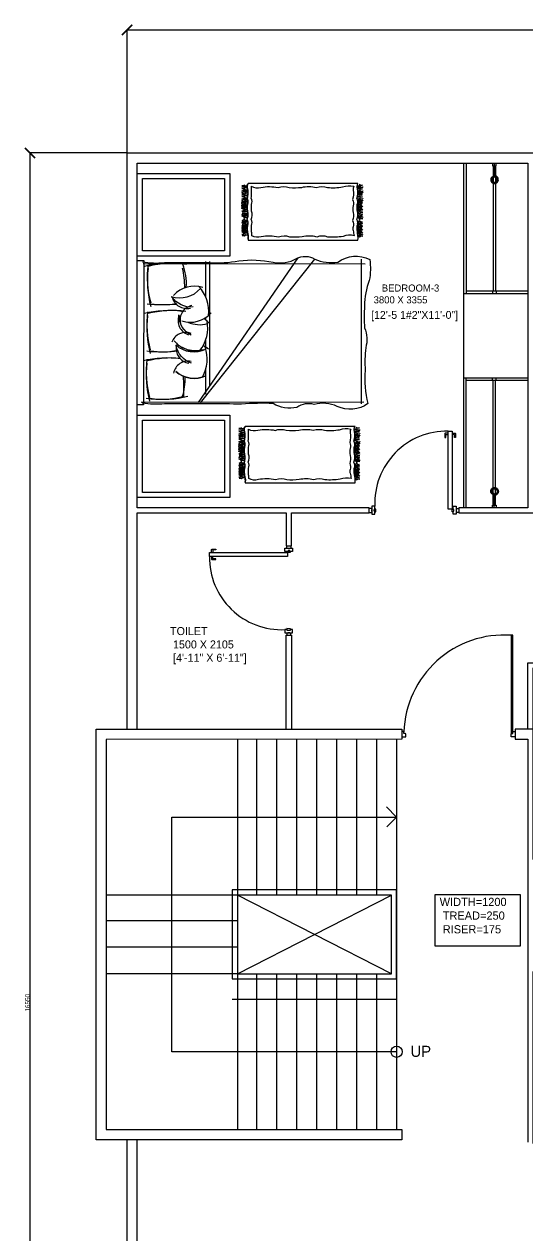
# Model space of a CAD drawing. Header units: millimetres. Extents: x -66 to 30104, y 35 to 18201.
# Drawn here: x -66 to 4835, y 6403 to 18201 of the extents above; entities that cross this region are included whole.
import ezdxf

# ---------------------------------------------------------------- set-up
doc = ezdxf.new("R2010")
doc.units = ezdxf.units.MM
doc.linetypes.add('DASHEDX2', pattern=[38.1, 25.4, -12.7])
doc.layers.get('0').update_dxf_attribs({"linetype": 'CONTINUOUS'})
doc.layers.get('Defpoints').update_dxf_attribs({"linetype": 'CONTINUOUS'})
for name, color, linetype in [('dote', 7, 'DASHEDX2'), ('mid', 250, 'CONTINUOUS'), ('room', 1, 'CONTINUOUS'), ('Thick', 150, 'CONTINUOUS'), ('Thin', 130, 'CONTINUOUS')]:
    doc.layers.add(name, color=color, linetype=linetype)
doc.dimstyles.new('myown', dxfattribs={"dimtxt": 45, "dimasz": 100, "dimexe": 1.25, "dimexo": 0.625, "dimtad": 1, "dimdec": 0, "dimdsep": 46, "dimtxsty": 'Standard', "dimblk": 'ARCHTICK', "dimcen": 2.5, "dimadec": 0, "dimazin": 0, "dimtfac": 1, "dimtdec": 0, "dimtmove": 0, "dimatfit": 3, "dimldrblk": 'ARCHTICK', "dimfxl": 1, "dimarcsym": 0})

# ---------------------------------------------------------------- blocks, each defined once
blk = doc.blocks.new('_ArchTick')
at = {"color": 0, "linetype": 'ByBlock', "const_width": 0.15}
blk.add_lwpolyline([(-0.5, -0.5), (0.5, 0.5)], dxfattribs=at)
blk = doc.blocks.new('*D1')
at = {"color": 0, "lineweight": -2, "transparency": 16777216}
for p, q in [((935, 16948), (935, 18147)), ((935, 18145), (12200, 18145)), ((12200, 16948), (12200, 18147))]:
    blk.add_line(p, q, dxfattribs=at)
at = {"layer": 'Defpoints', "color": 0, "transparency": 16777216}
for p in [(12200, 18145), (935, 16947), (12200, 16947)]:
    blk.add_point(p, dxfattribs=at)
at = {"color": 0, "lineweight": -2, "transparency": 16777216, "xscale": 100, "yscale": 100, "zscale": 100, "rotation": 180}
blk.add_blockref('_ArchTick', (935, 18145), dxfattribs=at)
at = {"color": 0, "lineweight": -2, "transparency": 16777216, "xscale": 100, "yscale": 100, "zscale": 100}
blk.add_blockref('_ArchTick', (12200, 18145), dxfattribs=at)
at = {"color": 0, "transparency": 16777216, "insert": (6567, 18169), "char_height": 45, "attachment_point": 5}
blk.add_mtext('11265', dxfattribs=at)
blk = doc.blocks.new('*D3')
at = {"color": 0, "lineweight": -2, "transparency": 16777216}
for p, q in [((934, 16947), (-12, 16947)), ((-10, 16947), (-10, 397)), ((934, 397), (-12, 397))]:
    blk.add_line(p, q, dxfattribs=at)
at = {"layer": 'Defpoints', "color": 0, "transparency": 16777216}
for p in [(935, 16947), (-10, 397), (935, 397)]:
    blk.add_point(p, dxfattribs=at)
at = {"color": 0, "lineweight": -2, "transparency": 16777216, "xscale": 100, "yscale": 100, "zscale": 100}
for p, rotation in [((-10, 16947), 90), ((-10, 397), 270)]:
    blk.add_blockref('_ArchTick', p, dxfattribs=dict(at, rotation=rotation))
at = {"color": 0, "transparency": 16777216, "insert": (-34, 8672), "char_height": 45, "attachment_point": 5, "rotation": 90}
blk.add_mtext('16550', dxfattribs=at)

msp = doc.modelspace()

# ---------------------------------------------------------------- linework, layer by layer
at = {"color": 0}
for p, q in [((2073.2, 16263.4), (2090.3, 16275.9)), ((2073.2, 16263.4), (2090.3, 16275.9)), ((2090.3, 16275.9), (2096.6, 16272.8)), ((2090.3, 16275.9), (2096.6, 16272.8)), ((3197.7, 16251), (3214.9, 16263.4)), ((3197.7, 16251), (3214.9, 16263.4)), ((3214.9, 16263.4), (3221.1, 16260.3)), ((3214.9, 16263.4), (3221.1, 16260.3)), ((2044.3, 13899.3), (2061.5, 13911.8)), ((2044.3, 13899.3), (2061.5, 13911.8)), ((2061.5, 13911.8), (2067.7, 13908.6)), ((2061.5, 13911.8), (2067.7, 13908.6)), ((3168.9, 13886.8), (3186.1, 13899.3)), ((3168.9, 13886.8), (3186.1, 13899.3)), ((3186.1, 13899.3), (3192.3, 13896.1)), ((3186.1, 13899.3), (3192.3, 13896.1))]:
    msp.add_line(p, q, dxfattribs=at)
at = {"linetype": 'ByBlock'}
msp.add_lwpolyline([(934.7, 11337), (934.7, 16946.9), (13264.7, 16946.9), (13264.7, 396.9), (934.7, 396.9), (934.7, 7336.9)], dxfattribs=at)
at = {"color": 0}
for points in [[(2070.1, 16634.8), (2087.2, 16622.3), (2104.4, 16625.4), (2104.4, 16628.5), (2104.4, 16625.4), (2087.2, 16622.3)], [(3193, 16639.4), (3210.2, 16630.1), (3227.4, 16633.2), (3210.2, 16630.1)], [(2051.3, 16627), (2070.1, 16630.1), (2087.2, 16623.9), (2098.1, 16627), (2087.2, 16623.9), (2070.1, 16630.1)], [(2051.3, 16612.9), (2068.5, 16616.1), (2085.7, 16606.7), (2102.8, 16609.8), (2085.7, 16606.7), (2068.5, 16616.1)], [(2051.3, 16550.5), (2070.1, 16553.6), (2087.2, 16547.4), (2098.1, 16550.5), (2087.2, 16547.4), (2070.1, 16553.6)], [(2051.3, 16536.5), (2068.5, 16538.1), (2085.7, 16530.2), (2102.8, 16533.4), (2085.7, 16530.2), (2068.5, 16538.1)], [(2052.9, 16600.4), (2070.1, 16597.4), (2087.2, 16584.9), (2104.4, 16588), (2104.4, 16591.1), (2104.4, 16588), (2087.2, 16584.9), (2070.1, 16597.4)], [(2052.9, 16574), (2070.1, 16583.3), (2087.2, 16570.8), (2104.4, 16574), (2107.5, 16570.8), (2104.4, 16574), (2087.2, 16570.8), (2070.1, 16583.3)], [(2052.9, 16558.3), (2073.2, 16570.8), (2090.3, 16558.3), (2098.1, 16561.5), (2090.3, 16558.3), (2073.2, 16570.8)], [(2052.9, 16524), (2070.1, 16520.9), (2087.2, 16508.4), (2104.4, 16511.5), (2104.4, 16514.7), (2104.4, 16511.5), (2087.2, 16508.4), (2070.1, 16520.9)], [(3175.9, 16614.5), (3194.6, 16617.6), (3211.8, 16611.4), (3222.7, 16614.5), (3211.8, 16611.4), (3194.6, 16617.6)], [(3175.9, 16600.4), (3193, 16603.6), (3210.2, 16594.2), (3227.4, 16597.3), (3210.2, 16594.2), (3193, 16603.6)], [(3175.9, 16538.1), (3194.6, 16541.1), (3211.8, 16534.9), (3222.7, 16538.1), (3211.8, 16534.9), (3194.6, 16541.1)], [(3175.9, 16524), (3193, 16525.6), (3210.2, 16517.7), (3227.4, 16520.9), (3210.2, 16517.7), (3193, 16525.6)], [(3177.5, 16623.9), (3194.6, 16622.3), (3211.8, 16609.8), (3228.9, 16612.9), (3228.9, 16616), (3228.9, 16612.9), (3211.8, 16609.8), (3194.6, 16622.3)], [(3177.5, 16588), (3194.6, 16584.9), (3211.8, 16572.4), (3228.9, 16575.5), (3228.9, 16578.6), (3228.9, 16575.5), (3211.8, 16572.4), (3194.6, 16584.9)], [(3177.5, 16561.5), (3194.6, 16570.8), (3211.8, 16558.3), (3228.9, 16561.5), (3232.1, 16558.3), (3228.9, 16561.5), (3211.8, 16558.3), (3194.6, 16570.8)], [(3177.5, 16545.8), (3197.7, 16558.3), (3214.9, 16545.8), (3222.7, 16549), (3214.9, 16545.8), (3197.7, 16558.3)], [(2049.8, 16467.8), (2073.2, 16458.5), (2090.3, 16471), (2096.6, 16467.8), (2090.3, 16471), (2073.2, 16458.5)], [(2049.8, 16455.4), (2070.1, 16442.9), (2087.2, 16455.4), (2095.1, 16452.3), (2087.2, 16455.4), (2070.1, 16442.9)], [(2049.8, 16439.8), (2067, 16431.9), (2084.1, 16442.9), (2101.2, 16439.8), (2104.4, 16442.9), (2101.2, 16439.8), (2084.1, 16442.9), (2067, 16431.9)], [(2049.8, 16435.1), (2073.2, 16427.3), (2090.3, 16438.2), (2096.6, 16435.1), (2090.3, 16438.2), (2073.2, 16427.3)], [(2049.8, 16424.2), (2070.1, 16411.7), (2087.2, 16424.2), (2095.1, 16421), (2087.2, 16424.2), (2070.1, 16411.7)], [(2049.8, 16408.5), (2067, 16399.2), (2084.1, 16411.7), (2101.2, 16408.5), (2104.4, 16411.7), (2101.2, 16408.5), (2084.1, 16411.7), (2067, 16399.2)], [(2052.9, 16497.5), (2070.1, 16505.3), (2087.2, 16494.4), (2104.4, 16497.5), (2107.5, 16494.4), (2104.4, 16497.5), (2087.2, 16494.4), (2070.1, 16505.3)], [(2052.9, 16481.9), (2073.2, 16494.4), (2090.3, 16481.9), (2098.1, 16485), (2090.3, 16481.9), (2073.2, 16494.4)], [(2054.5, 16472.5), (2074.7, 16475.7), (2091.9, 16469.4), (2101.2, 16472.5), (2091.9, 16469.4), (2074.7, 16475.7)], [(3174.4, 16455.4), (3197.7, 16446), (3214.9, 16458.5), (3221.1, 16455.4), (3214.9, 16458.5), (3197.7, 16446)], [(3174.4, 16442.9), (3194.6, 16430.4), (3211.8, 16442.9), (3219.6, 16439.8), (3211.8, 16442.9), (3194.6, 16430.4)], [(3174.4, 16427.3), (3191.5, 16419.5), (3208.7, 16430.4), (3225.8, 16427.3), (3228.9, 16430.4), (3225.8, 16427.3), (3208.7, 16430.4), (3191.5, 16419.5)], [(3174.4, 16422.6), (3197.7, 16414.8), (3214.9, 16425.7), (3221.1, 16422.6), (3214.9, 16425.7), (3197.7, 16414.8)], [(3174.4, 16411.7), (3194.6, 16399.2), (3211.8, 16411.7), (3219.6, 16408.5), (3211.8, 16411.7), (3194.6, 16399.2)], [(3174.4, 16396.1), (3191.5, 16386.7), (3208.7, 16399.2), (3225.8, 16396.1), (3228.9, 16399.2), (3225.8, 16396.1), (3208.7, 16399.2), (3191.5, 16386.7)], [(3177.5, 16511.5), (3194.6, 16508.4), (3211.8, 16495.9), (3228.9, 16499), (3228.9, 16502.2), (3228.9, 16499), (3211.8, 16495.9), (3194.6, 16508.4)], [(3177.5, 16485), (3194.6, 16492.8), (3211.8, 16481.9), (3228.9, 16485), (3232.1, 16481.9), (3228.9, 16485), (3211.8, 16481.9), (3194.6, 16492.8)], [(3177.5, 16469.4), (3197.7, 16481.9), (3214.9, 16469.4), (3222.7, 16472.5), (3214.9, 16469.4), (3197.7, 16481.9)], [(3179, 16460), (3199.3, 16463.2), (3216.5, 16456.9), (3225.8, 16460), (3216.5, 16456.9), (3199.3, 16463.2)], [(2051.3, 16382), (2067, 16385.1), (2084.1, 16396.1), (2101.2, 16394.5), (2101.2, 16391.4), (2101.2, 16394.5), (2084.1, 16396.1), (2067, 16385.1)], [(2052.9, 16347.7), (2073.2, 16336.8), (2090.3, 16347.7), (2098.1, 16346.2), (2090.3, 16347.7), (2073.2, 16336.8)], [(2052.9, 16333.7), (2070.1, 16324.3), (2087.2, 16336.8), (2104.4, 16333.7), (2107.5, 16336.8), (2104.4, 16333.7), (2087.2, 16336.8), (2070.1, 16324.3)], [(2054.5, 16372.7), (2071.6, 16369.6), (2088.8, 16378.9), (2106, 16375.8), (2088.8, 16378.9), (2071.6, 16369.6)], [(2054.5, 16358.6), (2074.7, 16355.5), (2091.9, 16361.7), (2101.2, 16358.6), (2091.9, 16361.7), (2074.7, 16355.5)], [(2054.5, 16286.9), (2073.2, 16299.3), (2090.3, 16286.9), (2098.1, 16290), (2090.3, 16286.9), (2073.2, 16299.3)], [(2054.5, 16277.5), (2074.7, 16280.6), (2091.9, 16274.4), (2101.2, 16277.5), (2091.9, 16274.4), (2074.7, 16280.6)], [(2070.1, 16310.3), (2087.2, 16321.2), (2104.4, 16318.1), (2087.2, 16321.2)], [(3175.9, 16369.6), (3191.5, 16372.6), (3208.7, 16383.6), (3225.8, 16382), (3225.8, 16378.9), (3225.8, 16382), (3208.7, 16383.6), (3191.5, 16372.6)], [(3177.5, 16335.2), (3197.7, 16324.3), (3214.9, 16335.2), (3222.7, 16333.7), (3214.9, 16335.2), (3197.7, 16324.3)], [(3177.5, 16321.2), (3194.6, 16311.8), (3211.8, 16324.3), (3228.9, 16321.2), (3232.1, 16324.3), (3228.9, 16321.2), (3211.8, 16324.3), (3194.6, 16311.8)], [(3179, 16360.2), (3196.2, 16357.1), (3213.4, 16366.4), (3230.5, 16363.3), (3213.4, 16366.4), (3196.2, 16357.1)], [(3179, 16346.2), (3199.3, 16343), (3216.5, 16349.2), (3225.8, 16346.2), (3216.5, 16349.2), (3199.3, 16343)], [(3179, 16274.4), (3197.7, 16286.9), (3214.9, 16274.4), (3222.7, 16277.5), (3214.9, 16274.4), (3197.7, 16286.9)], [(3194.6, 16297.8), (3211.8, 16308.7), (3228.9, 16305.6), (3211.8, 16308.7)], [(2051.3, 16272.8), (2073.2, 16263.4)], [(2051.3, 16238.5), (2073.2, 16230.7), (2090.3, 16241.6), (2096.6, 16238.5), (2090.3, 16241.6), (2073.2, 16230.7)], [(2051.3, 16227.6), (2070.1, 16215.1), (2087.2, 16227.6), (2095.1, 16224.5), (2087.2, 16227.6), (2070.1, 16215.1)], [(2051.3, 16212), (2068.5, 16204.2), (2085.7, 16215.1), (2102.8, 16212), (2104.4, 16215.1), (2102.8, 16212), (2085.7, 16215.1), (2068.5, 16204.2)], [(2051.3, 16207.3), (2073.2, 16199.5), (2090.3, 16210.4), (2096.6, 16207.3), (2090.3, 16210.4), (2073.2, 16199.5)], [(2051.3, 16196.4), (2070.1, 16183.9), (2087.2, 16196.4), (2095.1, 16193.2), (2087.2, 16196.4), (2070.1, 16183.9)], [(2051.3, 16180.8), (2068.5, 16171.4), (2085.7, 16183.9), (2102.8, 16180.8), (2104.4, 16183.9), (2102.8, 16180.8), (2085.7, 16183.9), (2068.5, 16171.4)], [(2051.3, 16154.2), (2068.5, 16157.4), (2085.7, 16168.3), (2102.8, 16165.2), (2102.8, 16163.6), (2102.8, 16165.2), (2085.7, 16168.3), (2068.5, 16157.4)], [(2054.5, 16254.1), (2073.2, 16266.6), (2090.3, 16254.1), (2098.1, 16257.2), (2090.3, 16254.1), (2073.2, 16266.6)], [(2056.1, 16244.7), (2074.7, 16247.9), (2091.9, 16241.6), (2101.2, 16244.7), (2091.9, 16241.6), (2074.7, 16247.9)], [(3175.9, 16260.3), (3197.7, 16251)], [(3175.9, 16226), (3197.7, 16218.2), (3214.9, 16229.1), (3221.1, 16226), (3214.9, 16229.1), (3197.7, 16218.2)], [(3175.9, 16215.1), (3194.6, 16202.6), (3211.8, 16215.1), (3219.6, 16212), (3211.8, 16215.1), (3194.6, 16202.6)], [(3175.9, 16199.5), (3193, 16191.7), (3210.2, 16202.6), (3227.4, 16199.5), (3228.9, 16202.6), (3227.4, 16199.5), (3210.2, 16202.6), (3193, 16191.7)], [(3175.9, 16194.8), (3197.7, 16187), (3214.9, 16197.9), (3221.1, 16194.8), (3214.9, 16197.9), (3197.7, 16187)], [(3175.9, 16183.9), (3194.6, 16171.4), (3211.8, 16183.9), (3219.6, 16180.7), (3211.8, 16183.9), (3194.6, 16171.4)], [(3175.9, 16168.3), (3193, 16158.9), (3210.2, 16171.4), (3227.4, 16168.3), (3228.9, 16171.4), (3227.4, 16168.3), (3210.2, 16171.4), (3193, 16158.9)], [(3179, 16265), (3199.3, 16268.1), (3216.5, 16261.9), (3225.8, 16265), (3216.5, 16261.9), (3199.3, 16268.1)], [(3179, 16241.6), (3197.7, 16254.1), (3214.9, 16241.6), (3222.7, 16244.7), (3214.9, 16241.6), (3197.7, 16254.1)], [(3180.6, 16232.2), (3199.3, 16235.4), (3216.5, 16229.1), (3225.8, 16232.2), (3216.5, 16229.1), (3199.3, 16235.4)], [(2056.1, 16144.9), (2073.2, 16141.8), (2090.3, 16151.1), (2106, 16148), (2090.3, 16151.1), (2073.2, 16141.8)], [(3175.9, 16141.8), (3193, 16144.9), (3210.2, 16155.8), (3227.4, 16152.7), (3227.4, 16151.1), (3227.4, 16152.7), (3210.2, 16155.8), (3193, 16144.9)], [(3180.6, 16132.4), (3197.7, 16129.3), (3214.9, 16138.6), (3230.5, 16135.5), (3214.9, 16138.6), (3197.7, 16129.3)], [(3164.2, 14275.3), (3181.4, 14265.9), (3198.6, 14269), (3181.4, 14265.9)], [(2022.5, 14262.8), (2041.2, 14266), (2058.4, 14259.7), (2069.3, 14262.8), (2058.4, 14259.7), (2041.2, 14266)], [(2022.5, 14248.8), (2039.7, 14251.9), (2056.8, 14242.5), (2074, 14245.6), (2056.8, 14242.5), (2039.7, 14251.9)], [(2022.5, 14186.4), (2041.2, 14189.5), (2058.4, 14183.2), (2069.3, 14186.4), (2058.4, 14183.2), (2041.2, 14189.5)], [(2022.5, 14172.3), (2039.7, 14173.9), (2056.8, 14166.1), (2074, 14169.2), (2056.8, 14166.1), (2039.7, 14173.9)], [(2024.1, 14236.3), (2041.2, 14233.2), (2058.4, 14220.7), (2075.5, 14223.8), (2075.5, 14226.9), (2075.5, 14223.8), (2058.4, 14220.7), (2041.2, 14233.2)], [(2024.1, 14209.8), (2041.2, 14219.1), (2058.4, 14206.7), (2075.5, 14209.8), (2078.7, 14206.7), (2075.5, 14209.8), (2058.4, 14206.7), (2041.2, 14219.1)], [(2024.1, 14194.2), (2044.3, 14206.7), (2061.5, 14194.2), (2069.3, 14197.3), (2061.5, 14194.2), (2044.3, 14206.7)], [(2024.1, 14159.8), (2041.2, 14156.7), (2058.4, 14144.3), (2075.5, 14147.4), (2075.5, 14150.5), (2075.5, 14147.4), (2058.4, 14144.3), (2041.2, 14156.7)], [(2041.2, 14270.6), (2058.4, 14258.1), (2075.5, 14261.3), (2075.5, 14264.4), (2075.5, 14261.3), (2058.4, 14258.1)], [(3147, 14250.3), (3165.8, 14253.5), (3183, 14247.2), (3193.9, 14250.3), (3183, 14247.2), (3165.8, 14253.5)], [(3147, 14236.3), (3164.2, 14239.4), (3181.4, 14230.1), (3198.6, 14233.2), (3181.4, 14230.1), (3164.2, 14239.4)], [(3147, 14173.9), (3165.8, 14177), (3183, 14170.8), (3193.9, 14173.9), (3183, 14170.8), (3165.8, 14177)], [(3147, 14159.8), (3164.2, 14161.4), (3181.4, 14153.6), (3198.6, 14156.7), (3181.4, 14153.6), (3164.2, 14161.4)], [(3148.6, 14259.7), (3165.8, 14258.1), (3183, 14245.6), (3200.1, 14248.8), (3200.1, 14251.9), (3200.1, 14248.8), (3183, 14245.6), (3165.8, 14258.1)], [(3148.6, 14223.8), (3165.8, 14220.7), (3183, 14208.2), (3200.1, 14211.3), (3200.1, 14214.4), (3200.1, 14211.3), (3183, 14208.2), (3165.8, 14220.7)], [(3148.6, 14197.3), (3165.8, 14206.7), (3183, 14194.2), (3200.1, 14197.3), (3203.2, 14194.2), (3200.1, 14197.3), (3183, 14194.2), (3165.8, 14206.7)], [(3148.6, 14181.7), (3168.9, 14194.2), (3186.1, 14181.7), (3193.9, 14184.8), (3186.1, 14181.7), (3168.9, 14194.2)], [(2021, 14103.7), (2044.3, 14094.3), (2061.5, 14106.8), (2067.7, 14103.7), (2061.5, 14106.8), (2044.3, 14094.3)], [(2021, 14091.2), (2041.2, 14078.7), (2058.4, 14091.2), (2066.2, 14088.1), (2058.4, 14091.2), (2041.2, 14078.7)], [(2021, 14075.6), (2038.1, 14067.8), (2055.3, 14078.7), (2072.4, 14075.6), (2075.5, 14078.7), (2072.4, 14075.6), (2055.3, 14078.7), (2038.1, 14067.8)], [(2021, 14070.9), (2044.3, 14063.1), (2061.5, 14074), (2067.7, 14070.9), (2061.5, 14074), (2044.3, 14063.1)], [(2021, 14060), (2041.2, 14047.5), (2058.4, 14060), (2066.2, 14056.9), (2058.4, 14060), (2041.2, 14047.5)], [(2021, 14044.4), (2038.1, 14035), (2055.3, 14047.5), (2072.4, 14044.4), (2075.5, 14047.5), (2072.4, 14044.4), (2055.3, 14047.5), (2038.1, 14035)], [(2024.1, 14133.3), (2041.2, 14141.1), (2058.4, 14130.2), (2075.5, 14133.3), (2078.7, 14130.2), (2075.5, 14133.3), (2058.4, 14130.2), (2041.2, 14141.1)], [(2024.1, 14117.7), (2044.3, 14130.2), (2061.5, 14117.7), (2069.3, 14120.9), (2061.5, 14117.7), (2044.3, 14130.2)], [(2025.6, 14108.4), (2045.9, 14111.5), (2063.1, 14105.2), (2072.4, 14108.4), (2063.1, 14105.2), (2045.9, 14111.5)], [(3145.5, 14091.2), (3168.9, 14081.8), (3186.1, 14094.3), (3192.3, 14091.2), (3186.1, 14094.3), (3168.9, 14081.8)], [(3145.5, 14078.7), (3165.8, 14066.2), (3183, 14078.7), (3190.8, 14075.6), (3183, 14078.7), (3165.8, 14066.2)], [(3145.5, 14063.1), (3162.7, 14055.3), (3179.9, 14066.2), (3197, 14063.1), (3200.1, 14066.2), (3197, 14063.1), (3179.9, 14066.2), (3162.7, 14055.3)], [(3145.5, 14058.4), (3168.9, 14050.6), (3186.1, 14061.6), (3192.3, 14058.4), (3186.1, 14061.6), (3168.9, 14050.6)], [(3145.5, 14047.5), (3165.8, 14035), (3183, 14047.5), (3190.8, 14044.4), (3183, 14047.5), (3165.8, 14035)], [(3148.6, 14147.4), (3165.8, 14144.2), (3183, 14131.8), (3200.1, 14134.9), (3200.1, 14138), (3200.1, 14134.9), (3183, 14131.8), (3165.8, 14144.2)], [(3148.6, 14120.8), (3165.8, 14128.6), (3183, 14117.7), (3200.1, 14120.8), (3203.2, 14117.7), (3200.1, 14120.8), (3183, 14117.7), (3165.8, 14128.6)], [(3148.6, 14105.2), (3168.9, 14117.7), (3186.1, 14105.2), (3193.9, 14108.4), (3186.1, 14105.2), (3168.9, 14117.7)], [(3150.2, 14095.9), (3170.5, 14099), (3187.7, 14092.7), (3197, 14095.9), (3187.7, 14092.7), (3170.5, 14099)], [(2022.5, 14017.9), (2038.1, 14021), (2055.3, 14031.9), (2072.4, 14030.3), (2072.4, 14027.2), (2072.4, 14030.3), (2055.3, 14031.9), (2038.1, 14021)], [(2024.1, 13983.5), (2044.3, 13972.6), (2061.5, 13983.5), (2069.3, 13982), (2061.5, 13983.5), (2044.3, 13972.6)], [(2024.1, 13969.5), (2041.2, 13960.1), (2058.4, 13972.6), (2075.5, 13969.5), (2078.7, 13972.6), (2075.5, 13969.5), (2058.4, 13972.6), (2041.2, 13960.1)], [(2025.6, 14008.5), (2042.8, 14005.4), (2060, 14014.7), (2077.1, 14011.6), (2060, 14014.7), (2042.8, 14005.4)], [(2025.6, 13994.5), (2045.9, 13991.3), (2063.1, 13997.6), (2072.4, 13994.5), (2063.1, 13997.6), (2045.9, 13991.3)], [(2025.6, 13922.7), (2044.3, 13935.2), (2061.5, 13922.7), (2069.3, 13925.8), (2061.5, 13922.7), (2044.3, 13935.2)], [(2041.2, 13946.1), (2058.4, 13957), (2075.5, 13953.9), (2058.4, 13957)], [(3145.5, 14031.9), (3162.7, 14022.5), (3179.9, 14035), (3197, 14031.9), (3200.1, 14035), (3197, 14031.9), (3179.9, 14035), (3162.7, 14022.5)], [(3147, 14005.4), (3162.7, 14008.5), (3179.9, 14019.4), (3197, 14017.8), (3197, 14014.7), (3197, 14017.8), (3179.9, 14019.4), (3162.7, 14008.5)], [(3148.6, 13971), (3168.9, 13960.1), (3186.1, 13971), (3193.9, 13969.5), (3186.1, 13971), (3168.9, 13960.1)], [(3148.6, 13957), (3165.8, 13947.6), (3183, 13960.1), (3200.1, 13957), (3203.2, 13960.1), (3200.1, 13957), (3183, 13960.1), (3165.8, 13947.6)], [(3150.2, 13996), (3167.4, 13992.9), (3184.5, 14002.3), (3201.7, 13999.1), (3184.5, 14002.3), (3167.4, 13992.9)], [(3150.2, 13982), (3170.5, 13978.9), (3187.7, 13985.1), (3197, 13982), (3187.7, 13985.1), (3170.5, 13978.9)], [(3150.2, 13910.2), (3168.9, 13922.7), (3186.1, 13910.2), (3193.9, 13913.3), (3186.1, 13910.2), (3168.9, 13922.7)], [(3165.8, 13933.6), (3183, 13944.5), (3200.1, 13941.4), (3183, 13944.5)], [(2022.5, 13908.6), (2044.3, 13899.3)], [(2022.5, 13874.3), (2044.3, 13866.5), (2061.5, 13877.5), (2067.7, 13874.3), (2061.5, 13877.5), (2044.3, 13866.5)], [(2022.5, 13863.4), (2041.2, 13850.9), (2058.4, 13863.4), (2066.2, 13860.3), (2058.4, 13863.4), (2041.2, 13850.9)], [(2022.5, 13847.8), (2039.7, 13840), (2056.8, 13850.9), (2074, 13847.8), (2075.5, 13850.9), (2074, 13847.8), (2056.8, 13850.9), (2039.7, 13840)], [(2022.5, 13843.1), (2044.3, 13835.3), (2061.5, 13846.2), (2067.7, 13843.1), (2061.5, 13846.2), (2044.3, 13835.3)], [(2022.5, 13832.2), (2041.2, 13819.7), (2058.4, 13832.2), (2066.2, 13829.1), (2058.4, 13832.2), (2041.2, 13819.7)], [(2022.5, 13816.6), (2039.7, 13807.3), (2056.8, 13819.7), (2074, 13816.6), (2075.5, 13819.7), (2074, 13816.6), (2056.8, 13819.7), (2039.7, 13807.3)], [(2022.5, 13790.1), (2039.7, 13793.2), (2056.8, 13804.1), (2074, 13801), (2074, 13799.4), (2074, 13801), (2056.8, 13804.1), (2039.7, 13793.2)], [(2025.6, 13913.3), (2045.9, 13916.5), (2063.1, 13910.2), (2072.4, 13913.3), (2063.1, 13910.2), (2045.9, 13916.5)], [(2025.6, 13889.9), (2044.3, 13902.4), (2061.5, 13889.9), (2069.3, 13893.1), (2061.5, 13889.9), (2044.3, 13902.4)], [(2027.2, 13880.6), (2045.9, 13883.7), (2063.1, 13877.5), (2072.4, 13880.6), (2063.1, 13877.5), (2045.9, 13883.7)], [(3147, 13896.1), (3168.9, 13886.8)], [(3147, 13861.8), (3168.9, 13854), (3186.1, 13865), (3192.3, 13861.8), (3186.1, 13865), (3168.9, 13854)], [(3147, 13850.9), (3165.8, 13838.4), (3183, 13850.9), (3190.8, 13847.8), (3183, 13850.9), (3165.8, 13838.4)], [(3147, 13835.3), (3164.2, 13827.5), (3181.4, 13838.4), (3198.6, 13835.3), (3200.1, 13838.4), (3198.6, 13835.3), (3181.4, 13838.4), (3164.2, 13827.5)], [(3147, 13830.6), (3168.9, 13822.8), (3186.1, 13833.8), (3192.3, 13830.6), (3186.1, 13833.8), (3168.9, 13822.8)], [(3147, 13819.7), (3165.8, 13807.2), (3183, 13819.7), (3190.8, 13816.6), (3183, 13819.7), (3165.8, 13807.2)], [(3147, 13804.1), (3164.2, 13794.8), (3181.4, 13807.2), (3198.6, 13804.1), (3200.1, 13807.2), (3198.6, 13804.1), (3181.4, 13807.2), (3164.2, 13794.8)], [(3150.2, 13900.8), (3170.5, 13904), (3187.7, 13897.7), (3197, 13900.8), (3187.7, 13897.7), (3170.5, 13904)], [(3150.2, 13877.4), (3168.9, 13889.9), (3186.1, 13877.4), (3193.9, 13880.6), (3186.1, 13877.4), (3168.9, 13889.9)], [(3151.8, 13868.1), (3170.5, 13871.2), (3187.7, 13865), (3197, 13868.1), (3187.7, 13865), (3170.5, 13871.2)], [(2027.2, 13780.7), (2044.3, 13777.6), (2061.5, 13786.9), (2077.1, 13783.9), (2061.5, 13786.9), (2044.3, 13777.6)], [(3147, 13777.6), (3164.2, 13780.7), (3181.4, 13791.6), (3198.6, 13788.5), (3198.6, 13786.9), (3198.6, 13788.5), (3181.4, 13791.6), (3164.2, 13780.7)], [(3151.8, 13768.2), (3168.9, 13765.1), (3186.1, 13774.5), (3201.7, 13771.4), (3186.1, 13774.5), (3168.9, 13765.1)]]:
    msp.add_lwpolyline(points, close=True, dxfattribs=at)
at = {"linetype": 'ByBlock'}
for points in [[(4509.3, 16846.9), (4509.3, 16801.1), (4509.3, 16755.3), (4509.3, 16709.5), (4505.5, 16709.6), (4501.5, 16708.6), (4492.2, 16703.6), (4487.8, 16697.7), (4484.8, 16684.3), (4486.4, 16676.9), (4494.9, 16665.5), (4501.8, 16661.7), (4516.4, 16660.7), (4524, 16663.5), (4534.6, 16674.1), (4537.6, 16681.9), (4536.4, 16697.4), (4532.3, 16705), (4519.5, 16714.6), (4510.9, 16716.5), (4494.8, 16713), (4487.5, 16707.5), (4479.5, 16692.7), (4478.8, 16683.4), (4484.9, 16667.1), (4491.6, 16660.3), (4508.3, 16654.1), (4518.2, 16654.8), (4534.2, 16663.6), (4540.2, 16671.7), (4544.2, 16690), (4542, 16700.1), (4530.4, 16715.4), (4521.2, 16720.5), (4501.6, 16721.8), (4491.4, 16718.1), (4477.3, 16703.8), (4473.4, 16693.4), (4474.9, 16673), (4480.3, 16663), (4497.2, 16650.5), (4508.5, 16648), (4529.4, 16652.6), (4538.9, 16659.7), (4549.3, 16678.9), (4550.2, 16691), (4542.3, 16711.9), (4533.7, 16720.6), (4518.5, 16726.2), (4513.7, 16727.1), (4508.9, 16727.1)], [(4509.3, 13491.9), (4509.3, 13537.7), (4509.3, 13583.5), (4509.3, 13629.3), (4505.5, 13629.3), (4501.5, 13630.2), (4492.2, 13635.3), (4487.8, 13641.1), (4484.8, 13654.5), (4486.4, 13662), (4494.9, 13673.3), (4501.8, 13677.1), (4516.4, 13678.2), (4524, 13675.4), (4534.6, 13664.7), (4537.6, 13656.9), (4536.4, 13641.4), (4532.3, 13633.8), (4519.5, 13624.3), (4510.9, 13622.4), (4494.8, 13625.9), (4487.5, 13631.3), (4479.5, 13646.2), (4478.8, 13655.5), (4484.9, 13671.7), (4491.6, 13678.5), (4508.3, 13684.7), (4518.2, 13684), (4534.2, 13675.2), (4540.2, 13667.2), (4544.2, 13648.9), (4542, 13638.8), (4530.4, 13623.4), (4521.2, 13618.4), (4501.6, 13617), (4491.4, 13620.8), (4477.3, 13635), (4473.4, 13645.4), (4474.9, 13665.9), (4480.3, 13675.8), (4497.2, 13688.4), (4508.5, 13690.8), (4529.4, 13686.2), (4538.9, 13679.2), (4549.3, 13659.9), (4550.2, 13647.9), (4542.3, 13626.9), (4533.7, 13618.2), (4518.5, 13612.6), (4513.7, 13611.7), (4508.9, 13611.8)]]:
    msp.add_open_spline(points, degree=3, knots=[0, 0, 0, 0, 1, 1, 1, 1.5116252, 1.5116252, 2.3678041, 2.3678041, 3.223983, 3.223983, 4.0801618, 4.0801618, 4.9363407, 4.9363407, 5.7925196, 5.7925196, 6.6486985, 6.6486985, 7.5048774, 7.5048774, 8.3610562, 8.3610562, 9.2172351, 9.2172351, 10.073414, 10.073414, 10.9295929, 10.9295929, 11.7857718, 11.7857718, 12.6419507, 12.6419507, 13.4981295, 13.4981295, 14.3543084, 14.3543084, 15.2104873, 15.2104873, 16.0666662, 16.0666662, 16.9228451, 16.9228451, 17.7790239, 17.7790239, 18.6352028, 18.6352028, 19.4913817, 19.4913817, 19.8495559, 19.8495559, 19.8495559, 19.8495559], dxfattribs=at)
at = {"layer": 'Defpoints', "linetype": 'ByBlock'}
for points in [[(1084.7, 16697.8), (1884.7, 16697.8), (1884.7, 15993.2), (1084.7, 15993.2)], [(1084.7, 14345.5), (1884.7, 14345.5), (1884.7, 13640.9), (1084.7, 13640.9)]]:
    msp.add_lwpolyline(points, close=True, dxfattribs=at)
at = {"layer": 'dote', "linetype": 'ByBlock'}
for points in [[(2112.4, 16649.2, 0.1989097), (2106.5, 16597.7, -0.134416), (2102.1, 16504.8, -0.2268718), (2105.6, 16445, 0.0495782), (2106.5, 16378.4, -0.1653583), (2102.1, 16299.7, -0.2268718), (2105.6, 16239.8, 0.0610883), (2109, 16158.5, -0.1385599), (2112.4, 16098.6), (3182.4, 16098.6, 0.1385599), (3179, 16158.5, -0.0610883), (3175.5, 16239.8, 0.2268718), (3172.1, 16299.7, 0.1653583), (3176.5, 16378.4, -0.0495782), (3175.5, 16445, 0.2268718), (3172.1, 16504.8, 0.134416), (3176.5, 16597.7, -0.1989097), (3182.4, 16649.2)], [(2083.6, 14285, 0.1989097), (2077.7, 14233.6, -0.134416), (2073.3, 14140.7, -0.2268718), (2076.7, 14080.8, 0.0495782), (2077.7, 14014.3, -0.1653583), (2073.3, 13935.5, -0.2268718), (2076.7, 13875.6, 0.0610883), (2080.2, 13794.3, -0.1385599), (2083.6, 13734.4), (3153.6, 13734.4, 0.1385599), (3150.2, 13794.3, -0.0610883), (3146.7, 13875.6, 0.2268718), (3143.3, 13935.5, 0.1653583), (3147.7, 14014.3, -0.0495782), (3146.7, 14080.8, 0.2268718), (3143.3, 14140.7, 0.134416), (3147.7, 14233.6, -0.1989097), (3153.6, 14285)]]:
    msp.add_lwpolyline(points, format="xyb", close=True, dxfattribs=at)
for points in [[(2144, 16623, 0.1989097), (2237.2, 16612.2, -0.1024495), (2405.2, 16609.8, -0.1765846), (2513.9, 16610.5, 0.0495782), (2634.4, 16612.2, -0.122333), (2776.6, 16610.6, -0.1690014), (2885.4, 16610.5, 0.0610883), (3032.7, 16616.8, -0.1385599), (3141.1, 16623, 0.1172251), (3135, 16586.2, -0.134416), (3130.6, 16493.4, -0.2268718), (3134, 16433.5, 0.0495782), (3135, 16367, -0.1653583), (3130.6, 16288.2, -0.2268718), (3134, 16228.3, 0.1076517), (3134.5, 16192, -0.0110587), (3145.4, 16141, 0.1385599), (3037, 16134.8, -0.0610883), (2889.7, 16128.5, 0.1690014), (2780.9, 16128.6, 0.122333), (2638.6, 16130.3, -0.0495782), (2518.1, 16128.5, 0.1765846), (2409.5, 16127.8, 0.1024495), (2241.5, 16130.3, -0.1989097), (2148.3, 16141, 0.0879451), (2147.1, 16178.2, -0.0468472), (2146.2, 16240.7, 0.2268718), (2142.8, 16300.5, 0.1653583), (2147.1, 16379.3, -0.0495782), (2146.2, 16445.8, 0.2268718), (2142.8, 16505.7, 0.0517434), (2146.7, 16565.1, -0.0090167), (2144.7, 16622.6)], [(2115.2, 14258.8, 0.1989097), (2208.4, 14248.1, -0.1024495), (2376.4, 14245.6, -0.1765846), (2485, 14246.4, 0.0495782), (2605.5, 14248.1, -0.122333), (2747.8, 14246.4, -0.1690014), (2856.6, 14246.4, 0.0610883), (3003.9, 14252.6, -0.1385599), (3112.3, 14258.8, 0.1172251), (3106.1, 14222.1, -0.134416), (3101.8, 14129.2, -0.2268718), (3105.2, 14069.3, 0.0495782), (3106.1, 14002.8, -0.1653583), (3101.8, 13924, -0.2268718), (3105.2, 13864.2, 0.1076517), (3105.6, 13827.9, -0.0110587), (3116.5, 13776.8, 0.1385599), (3008.1, 13770.7, -0.0610883), (2860.9, 13764.4, 0.1690014), (2752.1, 13764.4, 0.122333), (2609.8, 13766.1, -0.0495782), (2489.3, 13764.4, 0.1765846), (2380.7, 13763.6, 0.1024495), (2212.7, 13766.1, -0.1989097), (2119.4, 13776.8, 0.0879451), (2118.2, 13814, -0.0468472), (2117.3, 13876.5, 0.2268718), (2113.9, 13936.4, 0.1653583), (2118.3, 14015.1, -0.0495782), (2117.3, 14081.7, 0.2268718), (2113.9, 14141.5, 0.0517434), (2117.9, 14200.9, -0.0090167), (2115.9, 14258.4)]]:
    msp.add_lwpolyline(points, format="xyb", dxfattribs=at)
for p in [(2107.8, 16639), (2103.9, 16617), (2104.7, 16605.9), (2105, 16628.2), (2105.6, 16517.1), (2107.1, 16594.9), (2108, 16528.1), (2109, 16583.9), (2109.6, 16539.1), (2110.2, 16572.7), (2110.5, 16550.3), (2110.7, 16561.5), (2102.6, 16506.3), (2104.4, 16418.8), (2104.5, 16407.6), (2104.6, 16430.1), (2105.3, 16441.2), (2106.2, 16496.1), (2108, 16452), (2109.3, 16485.3), (2110.2, 16463), (2110.7, 16474.2), (2103.3, 16297.4), (2104.9, 16396.4), (2105.1, 16307.8), (2105.8, 16385.3), (2107.5, 16287.1), (2107.6, 16374.2), (2108.1, 16318.7), (2109.7, 16363.2), (2110, 16329.7), (2110.8, 16352.1), (2110.9, 16340.9), (2104.5, 16209.6), (2104.6, 16220.8), (2104.8, 16198.4), (2105, 16232), (2105.5, 16187.2), (2106.6, 16176.1), (2106.8, 16243), (2108, 16164.9), (2109.6, 16253.8), (2110, 16276.1), (2110.7, 16265), (2110.5, 16154), (2113.1, 16143.1), (2114.3, 16109.7), (2114.6, 16132), (2115, 16120.8), (2075.1, 14252.9), (2075.9, 14241.7), (2076.1, 14264), (2078.3, 14230.7), (2079, 14274.8), (2079.1, 14163.9), (2080.2, 14219.7), (2080.8, 14175), (2081.4, 14208.6), (2081.7, 14186.1), (2081.9, 14197.4), (2073.8, 14142.1), (2075.5, 14054.7), (2075.6, 14043.5), (2075.8, 14065.9), (2076.4, 14077.1), (2076.8, 14152.9), (2077.4, 14131.9), (2079.2, 14087.9), (2080.5, 14121.1), (2081.4, 14098.8), (2081.9, 14110), (2074.5, 13933.3), (2076.1, 14032.3), (2076.3, 13943.7), (2077, 14021.1), (2078.7, 13922.9), (2078.8, 14010.1), (2079.2, 13954.5), (2080.9, 13999.1), (2081.2, 13965.5), (2082, 13987.9), (2082.1, 13976.7), (2075.7, 13845.5), (2075.8, 13856.7), (2076, 13834.2), (2076.2, 13867.9), (2076.7, 13823.1), (2077.8, 13811.9), (2077.9, 13878.8), (2080.8, 13889.7), (2081.2, 13912), (2081.9, 13900.8), (2079.2, 13800.8), (2081.6, 13789.9), (2084.3, 13779), (2085.5, 13745.5), (2085.8, 13767.9), (2086.2, 13756.7)]:
    msp.add_point(p, dxfattribs=at)
at = {"layer": 'mid', "linetype": 'ByBlock'}
msp.add_line((3558.6, 8704.1), (1958.6, 8704.1), dxfattribs=at)
at = {"layer": 'room', "linetype": 'ByBlock'}
for p, q in [((4209, 16846.9), (4209, 13491.9)), ((4234, 16846.9), (4234, 15580.3)), ((4496.8, 16821.9), (4496.8, 15605.3)), ((4521.8, 16821.9), (4521.8, 15605.3)), ((1091.7, 15872.2), (3250.8, 15866.6)), ((1630.8, 14516), (2601.5, 15926.6)), ((1651.2, 14513.9), (2761.2, 15913.6)), ((1701.5, 15544), (1701.5, 15890.6)), ((1740.5, 14675.5), (1740.5, 15890.6)), ((3215.4, 14502.7), (3216.2, 15914)), ((4209, 15580.3), (4834.7, 15580.3)), ((4234, 15605.3), (4834.7, 15605.3)), ((4491.8, 15605.3), (4491.8, 15580.3)), ((4526.8, 15605.3), (4526.8, 15580.3)), ((1701.5, 15321.1), (1701.5, 15345.3)), ((1701.5, 15036.1), (1701.5, 15127.8)), ((1701.5, 14599), (1701.5, 14841.8)), ((4209, 14758.6), (4834.7, 14758.6)), ((4234, 13491.9), (4234, 14758.6)), ((4491.8, 14733.6), (4491.8, 14758.6)), ((4526.8, 14733.6), (4526.8, 14758.6)), ((4234, 14733.6), (4834.7, 14733.6)), ((4496.8, 13516.9), (4496.8, 14733.6)), ((4521.8, 13516.9), (4521.8, 14733.6)), ((1073.7, 14520.6), (3238, 14524.1))]:
    msp.add_line(p, q, dxfattribs=at)
for points in [[(4491.8, 16846.9), (4491.8, 16821.9), (4496.8, 16821.9), (4526.8, 16821.9), (4526.8, 16846.9)], [(1034.7, 16747.8), (1934.7, 16747.8), (1934.7, 15943.2), (1034.7, 15943.2)], [(1034.7, 15900.2), (1099.1, 15900.8), (1095.2, 14495.8), (1034.7, 14495.8)], [(1034.7, 14395.5), (1934.7, 14395.5), (1934.7, 13590.9), (1034.7, 13590.9)], [(4491.8, 13491.9), (4491.8, 13516.9), (4496.8, 13516.9), (4526.8, 13516.9), (4526.8, 13491.9)]]:
    msp.add_lwpolyline(points, dxfattribs=at)
for points in [[(1083.6, 15886.3, 0.0612046), (1299.8, 15879.2, -0.0045517), (1736.9, 15879.6, 0.0655157), (2021.5, 15897.1, -0.0852733), (2357.4, 15882.4, 0.1798075), (2584.2, 15918.3, -0.2702475), (2761.2, 15913.6, 0.1390263), (2986.9, 15885.1, -0.2803957), (3296.7, 15910.1, -0.0797472), (3292.3, 15706, 0.0931629), (3246.1, 15458.5, 0.0241523), (3245.7, 15243.2, -0.170841), (3257.7, 15050.9, 0.0445997), (3252.2, 14829.1, 0.0792193), (3279, 14506.8, -0.2756187), (2980, 14479.3, 0.1792263), (2756, 14498, 0.22787), (2588.3, 14469.3, -0.199259), (2356.8, 14507.4, 0.0314638), (2049.8, 14500.9, 0.0070571), (1736.3, 14504.6, 0.0045517), (1299.2, 14504.2, -0.0612046), (1083, 14511.3)], [(1511.7, 15639, 0.1071669), (1476.4, 15862.7, 0.096908), (1105.4, 15842.8)], [(1577.3, 15447.9, -0.284748), (1371.7, 15547.8, 0.4161601), (1551.4, 15436.8)], [(1473.4, 15398.4, 0.0023538), (1471.6, 15403.1, 0.096908), (1100.5, 15383.3)], [(1560, 15172.6, -0.284748), (1439, 15366.5, 0.4161601), (1532.2, 15176.9)], [(1512.4, 15034.6, 0.1579812), (1677.9, 15030.7, -0.3004298), (1394.6, 15116.5, 0.1164157), (1493.1, 15042.2)], [(1563.2, 14900.4, -0.284748), (1413.8, 15073.3, 0.4161601), (1535.1, 14900.4)]]:
    msp.add_lwpolyline(points, format="xyb", dxfattribs=at)
msp.add_lwpolyline([(1408.4, 14819.5, 0.3004298), (1701.5, 14778.3, -0.3004298)], format="xyb", close=True, dxfattribs=at)
for centre, radius, start, end in [((2099.4, 15739.8), 967.7, 172.90776, 195.04831), ((2100, 15703.6), 967.7, 172.90776, 195.04831), ((1377.8, 14904.4), 967.7, 81.9903, 104.13084), ((170.1, 15574.6), 1329.8, 2.58742, 10.91704), ((1448.7, 15805), 268.5, 251.82387, 318.71121), ((1589.4, 15381.9), 268.5, 71.82387, 138.71121), ((1380.6, 15405.2), 349.7, 353.52379, 43.70735), ((1266.3, 16437.7), 967.7, 261.9903, 278.39024), ((1302.5, 16437.7), 967.7, 261.9903, 276.47028), ((1594.5, 15321.4), 143.6, 101.71177, 192.87541), ((2094.6, 15280.3), 967.7, 172.90776, 195.04831), ((2095.2, 15244.1), 967.7, 172.90776, 195.04831), ((1373, 14444.9), 967.7, 81.9903, 104.13084), ((1641, 15543.4), 268.5, 219.70508, 225.86901), ((1535.2, 15110.3), 268.5, 106.55556, 106.59242), ((1550.8, 15567.6), 268.5, 251.82387, 318.71121), ((1641, 15543.4), 268.5, 245.00296, 286.59242), ((1370.7, 15241.1), 349.7, 321.40501, 11.58857), ((1535.2, 15110.3), 268.5, 39.70508, 56.46386), ((1507.3, 15056.2), 143.6, 69.59298, 160.75662), ((1261.5, 15978.2), 967.7, 261.9903, 279.87417), ((1297.7, 15978.2), 967.7, 261.9903, 277.84066), ((1586.1, 15279.3), 268.5, 228.5618, 295.44914), ((1547.1, 14830.5), 273.1, 114.67998, 118.42732), ((1365.6, 14938.9), 349.7, 330.26172, 19.94846), ((1548.3, 14835), 268.5, 48.5618, 61.53025), ((1330.5, 13983.2), 967.7, 82.6711, 104.13084), ((2088.4, 14818.5), 967.7, 172.90776, 195.04831), ((2089, 14782.4), 967.7, 172.90776, 195.04831), ((1366.7, 13983.2), 967.7, 85.06876, 104.13084), ((1529.1, 14777.3), 143.6, 78.4497, 169.61334), ((967.2, 14748.3), 534.3, 17.70492, 19.73011), ((967.2, 14748.3), 534.3, 340.88654, 1.90269), ((159, 14653.4), 1329.8, 356.34385, 5.14638), ((1255.3, 15516.4), 967.7, 261.9903, 284.13084), ((1291.4, 15516.4), 967.7, 261.9903, 284.13084)]:
    msp.add_arc(centre, radius, start, end, dxfattribs=at)
at = {"layer": 'Thick'}
msp.add_lwpolyline([(3933.3, 9725.1), (4762.2, 9725.1), (4762.2, 9223.2), (3933.3, 9223.2)], close=True, dxfattribs=at)
at = {"layer": 'Thin', "linetype": 'ByBlock'}
for p, q in [((3317.1, 13486.6), (3292.1, 13486.6)), ((4138.7, 13486.6), (4163.7, 13486.6)), ((3292.1, 13446.6), (3317.1, 13446.6)), ((4163.7, 13446.6), (4138.7, 13446.6)), ((2490, 13097.4), (2490, 13122.4)), ((2530, 13122.4), (2530, 13097.4)), ((2490, 12275.9), (2490, 12250.9)), ((2530, 12250.9), (2530, 12275.9)), ((2008.6, 8954.1), (3508.6, 9720.8)), ((2008.6, 9469.5), (732.8, 9469.5)), ((2008.6, 9213.9), (732.8, 9213.9)), ((2008.6, 8954.1), (732.8, 8954.1)), ((1034.7, 5686.9), (1034.7, 7336.9))]:
    msp.add_line(p, q, dxfattribs=at)
for points in [[(1034.7, 13441.9), (2484.7, 13441.9), (2484.7, 13122.4), (2534.7, 13122.4), (2534.7, 13441.9), (3292.1, 13441.9), (3292.1, 13491.9), (1034.7, 13491.9), (1034.7, 16846.9)], [(1034.7, 13491.9), (1034.7, 16846.9), (4834.7, 16846.9), (4834.7, 13491.9), (4163.7, 13491.9), (4163.7, 13441.9), (4884.7, 13441.9)], [(3347.1, 13453.6), (3356.6, 13453.6), (3356.6, 13479.2), (3347.1, 13479.2)], [(4108.7, 13453.6), (4099.1, 13453.6), (4099.1, 13479.2), (4108.7, 13479.2)], [(1034.7, 11337), (1034.7, 13441.9)], [(1034.7, 11336.9), (1034.7, 13441.9), (2484.7, 13441.9)], [(2523, 13067.4), (2523, 13057.9), (2497.4, 13057.9), (2497.4, 13067.4)], [(2525.4, 12305.9), (2525.3, 12314.8), (2489.9, 12315), (2490, 12305.9)], [(2484.7, 11336.9), (2484.7, 12250.9), (2534.7, 12250.9), (2534.7, 11336.9)], [(4834.7, 11337.4), (4834.7, 11981.8), (5547.2, 11981.8), (5547.2, 11931.8), (4884.7, 11931.8), (4884.7, 10071.8), (5687, 10071.8), (5687, 8971.8), (4884.7, 8971.8), (4884.7, 7300.5)], [(3608.6, 11237.4), (732.8, 11236.9), (732.8, 7436.9), (3608.6, 7436.9), (3608.6, 7336.9), (632.8, 7336.9), (632.8, 11336.9), (3608.6, 11337.4), (3608.6, 11237.4)], [(3558.6, 11337.4), (3558.6, 11337.4)], [(4884.7, 11337.4), (4710.9, 11337.4), (4710.9, 11237.4), (4834.7, 11237.4), (4834.7, 7315.5)], [(2008.6, 11237.7), (2008.6, 7437.2)], [(2193.6, 11237.4), (2193.6, 9720.8)], [(2388.6, 11237.4), (2388.6, 9720.8)], [(2583.6, 11237.4), (2583.6, 9720.8)], [(2778.6, 11237.4), (2778.6, 9720.8)], [(2973.6, 11237.4), (2973.6, 9720.8)], [(3168.6, 11237.4), (3168.6, 9720.8)], [(3363.6, 11237.4), (3363.6, 9720.8)], [(3558.6, 11237.4), (3558.6, 7436.9)], [(4700.4, 11313.9), (4700.4, 11313.9)], [(3459, 10578.7), (3558.6, 10479.1), (3464.3, 10384.8)], [(3558.6, 8195.5), (1370.7, 8195.5), (1370.7, 10479.1), (3558.6, 10479.1)], [(3508.6, 8954.1), (2008.6, 9720.8), (732.8, 9720.8)], [(3558.6, 9770.8), (1958.6, 9770.8), (1958.6, 8904.1), (3558.6, 8904.1), (3558.6, 9770.8)], [(2193.6, 8954.1), (2193.6, 7436.9)], [(2388.6, 8954.1), (2388.6, 7436.9)], [(2583.6, 8954.1), (2583.6, 7436.9)], [(2778.6, 8954.1), (2778.6, 7436.9)], [(2973.6, 8954.1), (2973.6, 7436.9)], [(3168.6, 8954.1), (3168.6, 7436.9)], [(3363.6, 8954.1), (3363.6, 7436.9)]]:
    msp.add_lwpolyline(points, dxfattribs=at)
for points in [[(4059.8, 14219.6), (4035.7, 14219.6, 0.4142136), (4028.3, 14212.3), (4028.3, 14176.9), (4036, 14176.9), (4036, 14206.2), (4059.8, 14206.2)], [(4099.1, 14219.6), (4123.2, 14219.6, -0.4142136), (4130.6, 14212.3), (4130.6, 14176.9), (4122.9, 14176.9), (4122.9, 14206.2), (4099.1, 14206.2)], [(1757, 13057.9), (1757, 13082, -0.4142136), (1764.3, 13089.4), (1799.7, 13089.4), (1799.7, 13081.7), (1770.4, 13081.7), (1770.4, 13057.9)], [(1757, 13018.6), (1757, 12994.4, 0.4142136), (1764.3, 12987.1), (1799.7, 12987.1), (1799.7, 12994.8), (1770.4, 12994.8), (1770.4, 13018.6)], [(3608.6, 11261), (3647, 11261), (3647, 11287.6, 0.4142136), (3642, 11292.6), (3629.5, 11292.6), (3629.5, 11308.9, 0.4142136), (3624.5, 11313.9), (3608.6, 11313.9), (3608.6, 11261)], [(4710.9, 11261), (4672.5, 11261), (4672.5, 11287.6, -0.4142136), (4677.5, 11292.6), (4690, 11292.6), (4690, 11308.9, -0.4142136), (4695, 11313.9), (4710.9, 11313.9), (4710.9, 11261)]]:
    msp.add_lwpolyline(points, format="xyb", dxfattribs=at)
for points in [[(4059.8, 14238.6), (4099.1, 14238.6), (4099.1, 13479.2), (4059.8, 13479.2)], [(3347.1, 13458.8), (3339.7, 13458.8), (3339.7, 13474.7), (3347.1, 13474.7), (3347.1, 13506.7), (3317.1, 13506.7), (3317.1, 13430.5), (3347.1, 13430.5)], [(3317.1, 13456.6), (3317.1, 13476.6)], [(4108.7, 13458.8), (4116, 13458.8), (4116, 13474.7), (4108.7, 13474.7), (4108.7, 13506.7), (4138.7, 13506.7), (4138.7, 13430.5), (4108.7, 13430.5)], [(2517.8, 13067.4), (2517.8, 13074.8), (2501.9, 13074.8), (2501.9, 13067.4), (2469.9, 13067.4), (2469.9, 13097.4), (2546.1, 13097.4), (2546.1, 13067.4)], [(1738, 13018.6), (1738, 13057.9), (2497.4, 13057.9), (2497.4, 13018.6)], [(2522, 12305.9), (2522.2, 12298.5), (2493.8, 12298.5), (2493.8, 12305.9), (2469.9, 12305.9), (2469.9, 12275.9), (2546.1, 12275.9), (2546.1, 12305.9)], [(2520, 12275.9), (2500, 12275.9)], [(3508.6, 9720.8), (2008.6, 9720.8), (2008.6, 8954.1), (3508.6, 8954.1)]]:
    msp.add_lwpolyline(points, close=True, dxfattribs=at)
msp.add_lwpolyline([(4689, 11298.6), (4689, 12250.9), (4672.5, 12250.9), (4672.5, 11298.6, 0.4142136), (4677.5, 11293.6), (4684, 11293.6, 0.4142136)], format="xyb", close=True, dxfattribs=at)
msp.add_circle((3558.6, 8195.5), 54.8, dxfattribs=at)
for centre, radius, start, end in [((4046.6, 13538.5), 700.2, 88.92034, 182.60727), ((2438, 13005.4), 700.2, 178.92034, 272.60727), ((4604.4, 11277.9), 975.4, 85.99706, 178.17943)]:
    msp.add_arc(centre, radius, start, end, dxfattribs=at)

# ---------------------------------------------------------------- texts
at = {"layer": 'Thick'}
for s, height, p in [('BEDROOM-3', 69.08, (3414, 15597.4)), (' 3800 X 3355', 69.08, (3309, 15482.3)), ('[12\'-5 1#2"X11\'-0"]', 76.602, (3310.4, 15331.9)), ('TOILET', 77.95, (1353.4, 12252.5)), (' 1500 X 2105', 77.946, (1353.4, 12122.5)), (' [4\'-11" X 6\'-11"]', 77.946, (1353.4, 11992.6)), ('WIDTH=1200', 80, (3977.7, 9614.3)), (' TREAD=250', 80, (3977.7, 9481)), (' RISER=175', 80, (3977.7, 9347.7))]:
    msp.add_text(s, height=height, dxfattribs=at).set_placement(p)
at = {"layer": 'Thin'}
msp.add_text('UP', height=107.86, dxfattribs=at).set_placement((3693.8, 8145.3))

# ---------------------------------------------------------------- dimensions: what is measured, and where the dimension line sits
dim = msp.add_linear_dim(base=(12199.7, 18145.4), p1=(934.7, 16946.9), p2=(12199.7, 16946.9), dimstyle='myown')
dim.commit()
dim.dimension.update_dxf_attribs({"geometry": '*D1', "text_midpoint": (6567.2, 18168.5)})
dim = msp.add_linear_dim(base=(-10.5, 396.9), p1=(934.7, 16946.9), p2=(934.7, 396.9), angle=90, dimstyle='myown')
dim.commit()
dim.dimension.update_dxf_attribs({"geometry": '*D3', "text_midpoint": (-33.6, 8671.9)})

doc.saveas('drawing.dxf')
